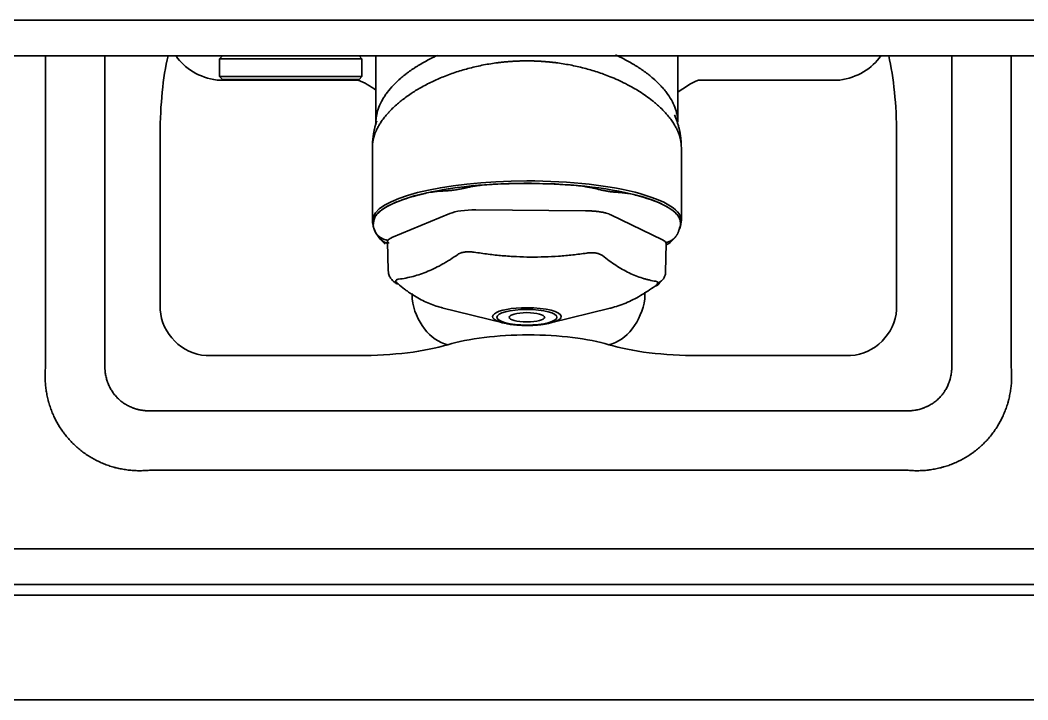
# Model space of a CAD drawing. Header units: inches. Extents: x 786 to 5593, y 691 to 5024.
# Drawn here: x 3467 to 3551.8, y 2755.5 to 2812.7 of the extents above; entities that cross this region are included whole.
import ezdxf

# ---------------------------------------------------------------- set-up
doc = ezdxf.new("R2010")
doc.units = ezdxf.units.IN
doc.layers.add('1', color=7, linetype='Continuous', true_color=0xffffff)
doc.layers.add('4', color=7, linetype='Continuous', true_color=0xffffff)

msp = doc.modelspace()

# ---------------------------------------------------------------- linework, layer by layer
at = {"layer": '1', "color": 7, "linetype": 'Continuous', "lineweight": 35}
for p, q in [((3398.74, 2812.656), (3577.911, 2812.656)), ((3577.911, 2812.656), (3398.74, 2812.656)), ((3398.74, 2809.656), (3577.911, 2809.656)), ((3469.122, 2783.555), (3469.122, 2809.657)), ((3474.106, 2809.657), (3474.106, 2783.636)), ((3483.99, 2809.656), (3483.74, 2809.406)), ((3483.74, 2809.406), (3495.74, 2809.406)), ((3483.74, 2809.406), (3483.74, 2807.906)), ((3495.74, 2809.406), (3495.49, 2809.656)), ((3495.74, 2807.906), (3495.74, 2809.406)), ((3496.913, 2809.657), (3496.913, 2804.102)), ((3522.313, 2804.102), (3522.313, 2809.657)), ((3545.374, 2783.636), (3545.374, 2809.657)), ((3550.358, 2809.657), (3550.358, 2783.629)), ((3483.541, 2807.616), (3495.431, 2807.616)), ((3495.74, 2807.906), (3483.74, 2807.906)), ((3483.74, 2807.906), (3483.99, 2807.656)), ((3495.49, 2807.656), (3483.99, 2807.656)), ((3495.49, 2807.656), (3495.74, 2807.906)), ((3524.049, 2807.616), (3535.939, 2807.616)), ((3478.76, 2788.29), (3478.76, 2803.097)), ((3540.719, 2803.097), (3540.719, 2788.29)), ((3496.613, 2801.949), (3496.613, 2795.766)), ((3522.613, 2795.766), (3522.613, 2801.949)), ((3514.552, 2796.616), (3505.328, 2796.69)), ((3503.126, 2796.384), (3498.265, 2794.354)), ((3521.04, 2794.17), (3516.677, 2796.275)), ((3496.677, 2795.381), (3496.697, 2795.291)), ((3522.516, 2795.227), (3522.55, 2795.381)), ((3497.89, 2794.011), (3497.941, 2791.585)), ((3521.286, 2791.44), (3521.336, 2793.859)), ((3497.946, 2791.547), (3497.941, 2791.585)), ((3519.53, 2789.207), (3519.53, 2789.776)), ((3499.949, 2789.647), (3499.949, 2789.207)), ((3502.473, 2788.449), (3507.619, 2787.173)), ((3511.607, 2787.173), (3516.615, 2788.414)), ((3495.431, 2784.427), (3482.624, 2784.427)), ((3536.856, 2784.427), (3524.049, 2784.427)), ((3477.969, 2779.772), (3541.51, 2779.772)), ((3541.591, 2774.788), (3477.962, 2774.788)), ((4195.24, 2765.156), (3456.24, 2765.156)), ((3464.54, 2764.256), (4189.24, 2764.256)), ((4189.24, 2755.456), (3462.54, 2755.456))]:
    msp.add_line(p, q, dxfattribs=at)
for centre, major_axis, ratio, start_param, end_param in [((3481.44, 2803.097), (0, 10), 0.267949, 0.855424, 1.570796), ((3483.541, 2810.628), (3.824, -1.173), 0.738229, 3.858973, 4.93507), ((3535.939, 2810.628), (3.824, 1.173), 0.738229, 4.489708, 5.565805), ((3538.04, 2803.097), (0, 10), 0.267949, 4.712389, 5.427762), ((3495.431, 2803.097), (-4.243, 4.243), 0.629161, 4.973719, 5.273975), ((3524.049, 2803.097), (-4.243, -4.243), 0.629161, 4.150803, 4.504392), ((3500.62, 2802.14), (-3.991, 0.261), 0.838709, 6.068401, 6.349495), ((3518.607, 2802.14), (-3.991, -0.261), 0.838709, 3.075282, 3.356375), ((3509.613, 2795.766), (-13, 0), 0.258819, 4.712389, 6.283185), ((3509.613, 2795.766), (-13, 0), 0.258819, 3.055886, 4.712389), ((3509.613, 2795.572), (-12.957, 0), 0.258819, 4.681205, 6.283185), ((3509.613, 2795.561), (-12.955, 0), 0.258819, 4.38616, 4.97625), ((3509.613, 2795.572), (-12.957, 0), 0.258819, 3.057296, 4.681205), ((3509.613, 2795.561), (-12.955, 0), 0.258819, 5.433358, 6.023448), ((3509.613, 2795.561), (-12.955, 0), 0.258819, 3.338963, 3.929053), ((3505.251, 2796.043), (-2.5, 0), 0.258848, 4.681537, 5.728264), ((3509.613, 2795.766), (-13, 0), 0.258819, 0, 0.085707), ((3509.613, 2795.572), (-12.957, 0), 0.258819, 0, 0.057075), ((3498.349, 2795.279), (1.187, 0.917), 0.947173, 3.144266, 3.7817), ((3518.837, 2793.911), (2.499, -0.052), 0.259373, 6.283172, 6.780916), ((3520.716, 2795.098), (1.047, -1.075), 0.933526, 5.917335, 6.282775), ((3499.12, 2791.363), (-0.63, -0.777), 0.797143, 0.0024, 0.389235), ((3502.962, 2789.207), (-1.173, 3.824), 0.738229, 1.348115, 2.747802), ((3516.518, 2789.207), (1.173, 3.824), 0.738229, 3.535383, 4.93507), ((3482.624, 2788.29), (-2.828, 2.828), 0.935113, 0.818917, 2.322676), ((3509.613, 2787.712), (2.883, 0), 0.258819, 1.570796, 4.067577), ((3509.613, 2787.712), (2.883, 0), 0.258819, 0, 1.570796), ((3536.856, 2788.29), (-2.828, -2.828), 0.935113, 0.818917, 2.322676), ((3509.613, 2787.712), (2.883, 0), 0.258819, 5.273654, 6.283185), ((3509.74, 2783.757), (9, 0), 0.267949, 0.71802, 2.423573), ((3495.431, 2787.106), (10, 0), 0.267949, 4.712389, 5.565165), ((3524.049, 2787.106), (10, 0), 0.267949, 3.859613, 4.712389), ((3479.847, 2785.514), (5.398, 3.233), 0.605525, 2.782325, 2.802782), ((3539.632, 2785.514), (-5.398, 3.233), 0.60552, 3.480396, 3.500853), ((3479.847, 2785.514), (3.233, 5.398), 0.605517, 3.480392, 3.500848), ((3539.632, 2785.514), (-3.233, 5.398), 0.605517, 2.782337, 2.802793)]:
    msp.add_ellipse(centre, major_axis=major_axis, ratio=ratio, start_param=start_param, end_param=end_param, dxfattribs=at)
for major_axis in [(2.535, 0), (-1.5, 0)]:
    msp.add_ellipse((3509.613, 2787.652), major_axis=major_axis, ratio=0.258819, dxfattribs=at)
for points, knots in [([(3509.613, 2809.228), (3509.595, 2809.228), (3509.56, 2809.228), (3509.506, 2809.228), (3509.452, 2809.228), (3509.399, 2809.227), (3509.345, 2809.226), (3509.292, 2809.226), (3509.238, 2809.225), (3509.184, 2809.224), (3509.131, 2809.222), (3509.077, 2809.221), (3509.024, 2809.219), (3508.97, 2809.218), (3508.917, 2809.216), (3508.863, 2809.214), (3508.81, 2809.212), (3508.756, 2809.209), (3508.703, 2809.207), (3508.649, 2809.204), (3508.596, 2809.202), (3508.542, 2809.199), (3508.489, 2809.196), (3508.435, 2809.192), (3508.382, 2809.189), (3508.328, 2809.186), (3508.275, 2809.182), (3508.222, 2809.178), (3508.168, 2809.174), (3508.115, 2809.17), (3508.062, 2809.166), (3508.009, 2809.162), (3507.955, 2809.157), (3507.902, 2809.153), (3507.849, 2809.148), (3507.796, 2809.143), (3507.743, 2809.138), (3507.69, 2809.133), (3507.636, 2809.128), (3507.583, 2809.122), (3507.53, 2809.116), (3507.477, 2809.111), (3507.425, 2809.105), (3507.372, 2809.099), (3507.319, 2809.092), (3507.266, 2809.086), (3507.213, 2809.08), (3506.98, 2809.05), (3506.566, 2808.991), (3505.974, 2808.887), (3505.381, 2808.763), (3504.805, 2808.624), (3504.242, 2808.469), (3503.693, 2808.299), (3503.143, 2808.109), (3502.444, 2807.841), (3501.595, 2807.467), (3500.682, 2806.989), (3499.809, 2806.45), (3499.182, 2805.992), (3498.695, 2805.587), (3498.383, 2805.303), (3498.116, 2805.035), (3497.928, 2804.831), (3497.726, 2804.599), (3497.51, 2804.326), (3497.286, 2804.002), (3497.107, 2803.701), (3496.999, 2803.489), (3496.937, 2803.355), (3496.91, 2803.292), (3496.883, 2803.229), (3496.858, 2803.167), (3496.834, 2803.105), (3496.812, 2803.044), (3496.791, 2802.983), (3496.771, 2802.923), (3496.753, 2802.863), (3496.735, 2802.803), (3496.719, 2802.744), (3496.704, 2802.685), (3496.691, 2802.627), (3496.678, 2802.57), (3496.667, 2802.512), (3496.657, 2802.455), (3496.648, 2802.399), (3496.64, 2802.343), (3496.633, 2802.288), (3496.627, 2802.233), (3496.624, 2802.197), (3496.622, 2802.178)], [0, 0, 0, 0, 0.002631, 0.005261, 0.007892, 0.010523, 0.013154, 0.015786, 0.018417, 0.021049, 0.02368, 0.026312, 0.028944, 0.031577, 0.034209, 0.036842, 0.039475, 0.042108, 0.044741, 0.047375, 0.050008, 0.052642, 0.055277, 0.057911, 0.060546, 0.063181, 0.065816, 0.068452, 0.071088, 0.073724, 0.076361, 0.078998, 0.081635, 0.084272, 0.08691, 0.089548, 0.092187, 0.094826, 0.097465, 0.100105, 0.102745, 0.105386, 0.108027, 0.110668, 0.11331, 0.115952, 0.118595, 0.121238, 0.150988, 0.181218, 0.211936, 0.243153, 0.272661, 0.303009, 0.334202, 0.366246, 0.425711, 0.490651, 0.548241, 0.616353, 0.643642, 0.679679, 0.706967, 0.728171, 0.743292, 0.779134, 0.812407, 0.843111, 0.871245, 0.877751, 0.88422, 0.89065, 0.897044, 0.9034, 0.909718, 0.915999, 0.922242, 0.928448, 0.934616, 0.940747, 0.946841, 0.952897, 0.958916, 0.964897, 0.970841, 0.976748, 0.982617, 0.988449, 0.994243, 1, 1, 1, 1]), ([(3496.913, 2804.11), (3496.913, 2804.16), (3496.915, 2804.21), (3496.92, 2804.311), (3496.924, 2804.362), (3496.94, 2804.514), (3496.955, 2804.616), (3497.017, 2804.921), (3497.138, 2805.331), (3497.337, 2805.745), (3497.485, 2806.005), (3497.532, 2806.083), (3497.581, 2806.161), (3497.615, 2806.213), (3497.632, 2806.239), (3497.718, 2806.369), (3497.792, 2806.472), (3498.026, 2806.78), (3498.2, 2806.983), (3498.581, 2807.384), (3498.789, 2807.582), (3499.127, 2807.874), (3499.303, 2808.019), (3499.488, 2808.162), (3499.614, 2808.257), (3499.678, 2808.304), (3499.874, 2808.445), (3500.075, 2808.583), (3500.285, 2808.719), (3500.427, 2808.808), (3500.499, 2808.853), (3500.863, 2809.073), (3501.168, 2809.242), (3501.684, 2809.502), (3501.886, 2809.599), (3502.094, 2809.693)], [0, 0, 0, 0, 0.025986, 0.025986, 0.051972, 0.051972, 0.103945, 0.103945, 0.207889, 0.311834, 0.311834, 0.33782, 0.350813, 0.350813, 0.363806, 0.363806, 0.415779, 0.415779, 0.519724, 0.519724, 0.623668, 0.623668, 0.675641, 0.701627, 0.701627, 0.727613, 0.727613, 0.779585, 0.805571, 0.805571, 0.831558, 0.831558, 0.935502, 0.935502, 1, 1, 1, 1]), ([(3522.604, 2802.178), (3522.604, 2802.187), (3522.602, 2802.203), (3522.6, 2802.228), (3522.597, 2802.253), (3522.595, 2802.278), (3522.592, 2802.303), (3522.589, 2802.329), (3522.585, 2802.354), (3522.582, 2802.38), (3522.578, 2802.405), (3522.574, 2802.431), (3522.569, 2802.457), (3522.565, 2802.483), (3522.56, 2802.508), (3522.555, 2802.535), (3522.55, 2802.561), (3522.544, 2802.587), (3522.539, 2802.613), (3522.533, 2802.64), (3522.527, 2802.666), (3522.52, 2802.693), (3522.513, 2802.72), (3522.507, 2802.747), (3522.499, 2802.774), (3522.492, 2802.801), (3522.484, 2802.828), (3522.476, 2802.855), (3522.468, 2802.882), (3522.459, 2802.91), (3522.451, 2802.937), (3522.442, 2802.965), (3522.432, 2802.992), (3522.423, 2803.02), (3522.413, 2803.048), (3522.403, 2803.076), (3522.393, 2803.104), (3522.382, 2803.132), (3522.371, 2803.16), (3522.36, 2803.189), (3522.348, 2803.217), (3522.337, 2803.246), (3522.325, 2803.274), (3522.312, 2803.303), (3522.3, 2803.332), (3522.287, 2803.36), (3522.273, 2803.389), (3522.222, 2803.5), (3522.119, 2803.701), (3521.941, 2804.001), (3521.717, 2804.326), (3521.476, 2804.63), (3521.194, 2804.95), (3520.918, 2805.232), (3520.63, 2805.498), (3520.403, 2805.695), (3520.084, 2805.956), (3519.66, 2806.274), (3519.113, 2806.639), (3518.541, 2806.983), (3517.934, 2807.31), (3517.284, 2807.622), (3516.666, 2807.886), (3516.084, 2808.109), (3515.534, 2808.298), (3514.985, 2808.468), (3514.422, 2808.623), (3513.845, 2808.763), (3513.253, 2808.886), (3512.661, 2808.99), (3512.229, 2809.052), (3511.961, 2809.086), (3511.855, 2809.098), (3511.749, 2809.111), (3511.643, 2809.122), (3511.537, 2809.133), (3511.431, 2809.143), (3511.324, 2809.153), (3511.218, 2809.162), (3511.111, 2809.17), (3511.005, 2809.178), (3510.898, 2809.186), (3510.791, 2809.192), (3510.684, 2809.199), (3510.578, 2809.204), (3510.471, 2809.209), (3510.363, 2809.214), (3510.256, 2809.218), (3510.149, 2809.221), (3510.042, 2809.224), (3509.935, 2809.226), (3509.828, 2809.227), (3509.72, 2809.228), (3509.649, 2809.228), (3509.613, 2809.228)], [0, 0, 0, 0, 0.002624, 0.005256, 0.007895, 0.010542, 0.013197, 0.01586, 0.018531, 0.021209, 0.023895, 0.026589, 0.029291, 0.032, 0.034717, 0.037442, 0.040174, 0.042915, 0.045663, 0.048419, 0.051183, 0.053954, 0.056733, 0.05952, 0.062315, 0.065118, 0.067928, 0.070746, 0.073572, 0.076406, 0.079247, 0.082096, 0.084953, 0.087818, 0.090691, 0.093571, 0.096459, 0.099355, 0.102259, 0.10517, 0.10809, 0.111017, 0.113952, 0.116894, 0.119845, 0.122803, 0.125769, 0.128743, 0.156845, 0.187532, 0.220805, 0.256663, 0.281464, 0.320266, 0.345206, 0.366317, 0.383597, 0.430182, 0.472094, 0.509335, 0.553249, 0.594719, 0.633752, 0.665784, 0.696973, 0.727324, 0.756843, 0.78806, 0.81878, 0.849013, 0.878769, 0.884054, 0.889337, 0.894619, 0.899899, 0.905178, 0.910455, 0.915731, 0.921005, 0.926278, 0.93155, 0.936821, 0.942091, 0.947359, 0.952627, 0.957893, 0.963159, 0.968424, 0.973688, 0.978952, 0.984215, 0.989477, 0.994739, 1, 1, 1, 1]), ([(3517.059, 2809.726), (3517.301, 2809.618), (3517.536, 2809.506), (3518.081, 2809.23), (3518.422, 2809.04), (3518.747, 2808.841), (3518.819, 2808.796), (3518.854, 2808.774), (3518.961, 2808.707), (3519.03, 2808.662), (3519.236, 2808.525), (3519.369, 2808.433), (3519.755, 2808.154), (3519.996, 2807.964), (3520.445, 2807.576), (3520.653, 2807.378), (3520.94, 2807.075), (3521.031, 2806.974), (3521.162, 2806.82), (3521.205, 2806.768), (3521.288, 2806.665), (3521.328, 2806.614), (3521.522, 2806.356), (3521.659, 2806.15), (3521.893, 2805.738), (3521.992, 2805.532), (3522.151, 2805.12), (3522.212, 2804.915), (3522.262, 2804.659), (3522.271, 2804.608), (3522.287, 2804.506), (3522.293, 2804.455), (3522.308, 2804.303), (3522.313, 2804.202), (3522.313, 2804.102)], [0, 0, 0, 0, 0.074407, 0.074407, 0.177251, 0.190106, 0.190106, 0.202962, 0.202962, 0.228673, 0.228673, 0.280095, 0.280095, 0.382938, 0.382938, 0.485782, 0.485782, 0.537204, 0.537204, 0.562915, 0.562915, 0.588625, 0.588625, 0.691469, 0.691469, 0.794313, 0.794313, 0.897156, 0.897156, 0.922867, 0.922867, 0.948578, 0.948578, 1, 1, 1, 1]), ([(3496.912, 2804.109), (3496.912, 2804.083), (3496.914, 2803.979), (3496.88, 2803.901), (3496.897, 2803.928), (3496.899, 2803.932)], [0, 0, 0, 0, 0.195656, 0.917571, 1, 1, 1, 1]), ([(3496.644, 2802.369), (3496.645, 2802.373), (3496.647, 2802.386), (3496.65, 2802.408), (3496.655, 2802.435), (3496.66, 2802.462), (3496.665, 2802.489), (3496.67, 2802.515), (3496.675, 2802.542), (3496.681, 2802.569), (3496.687, 2802.595), (3496.694, 2802.622), (3496.7, 2802.648), (3496.707, 2802.675), (3496.714, 2802.701), (3496.721, 2802.727), (3496.729, 2802.754), (3496.736, 2802.78), (3496.744, 2802.806), (3496.753, 2802.832), (3496.761, 2802.858), (3496.767, 2802.875), (3496.77, 2802.884)], [0, 0, 0, 0, 0.024294, 0.075731, 0.127161, 0.178584, 0.229999, 0.281406, 0.332804, 0.384193, 0.435572, 0.486942, 0.538301, 0.589649, 0.640986, 0.692312, 0.743626, 0.794927, 0.846216, 0.897491, 0.948752, 1, 1, 1, 1]), ([(3501.062, 2798.08), (3501.255, 2798.123), (3501.453, 2798.163), (3501.758, 2798.21), (3501.861, 2798.224), (3502.069, 2798.248), (3502.175, 2798.257), (3502.282, 2798.264)], [0, 0, 0, 0, 0.5, 0.5, 0.75, 0.75, 1, 1, 1, 1]), ([(3502.282, 2798.264), (3502.297, 2798.265), (3502.327, 2798.266), (3502.372, 2798.269), (3502.418, 2798.272), (3502.463, 2798.274), (3502.509, 2798.277), (3502.554, 2798.279), (3502.61, 2798.282), (3502.676, 2798.285), (3502.752, 2798.289), (3502.83, 2798.294), (3502.923, 2798.3), (3503.032, 2798.307), (3503.155, 2798.318), (3503.274, 2798.33), (3503.39, 2798.343), (3503.53, 2798.361), (3503.698, 2798.387), (3503.901, 2798.423), (3504.055, 2798.454), (3504.157, 2798.476), (3504.208, 2798.486), (3504.266, 2798.499), (3504.332, 2798.513), (3504.406, 2798.53), (3504.488, 2798.548), (3504.578, 2798.567), (3504.677, 2798.589), (3504.746, 2798.603), (3504.781, 2798.611)], [0, 0, 0, 0, 0.019022, 0.038049, 0.057079, 0.076113, 0.095151, 0.114193, 0.13324, 0.164487, 0.195968, 0.227684, 0.259635, 0.310894, 0.360548, 0.408609, 0.455092, 0.500012, 0.575728, 0.655828, 0.740375, 0.756992, 0.776664, 0.799392, 0.825177, 0.85402, 0.885922, 0.920885, 0.958911, 1, 1, 1, 1]), ([(3504.781, 2798.611), (3504.899, 2798.635), (3505.018, 2798.657), (3505.257, 2798.696), (3505.377, 2798.713), (3505.741, 2798.758), (3505.986, 2798.78), (3506.234, 2798.798)], [0, 0, 0, 0, 0.25, 0.25, 0.5, 0.5, 1, 1, 1, 1]), ([(3513.765, 2798.737), (3514.009, 2798.716), (3514.249, 2798.689), (3514.604, 2798.638), (3514.721, 2798.619), (3514.954, 2798.577), (3515.07, 2798.553), (3515.184, 2798.527)], [0, 0, 0, 0, 0.5, 0.5, 0.75, 0.75, 1, 1, 1, 1]), ([(3515.184, 2798.527), (3515.395, 2798.478), (3515.603, 2798.425), (3515.912, 2798.353), (3516.014, 2798.33), (3516.217, 2798.289), (3516.319, 2798.27), (3516.521, 2798.237), (3516.621, 2798.224), (3516.82, 2798.201), (3516.919, 2798.191), (3517.213, 2798.167), (3517.406, 2798.155), (3517.595, 2798.14)], [0, 0, 0, 0, 0.25, 0.25, 0.375, 0.375, 0.5, 0.5, 0.625, 0.625, 0.75, 0.75, 1, 1, 1, 1]), ([(3518.755, 2797.937), (3518.574, 2797.983), (3518.387, 2798.025), (3518.097, 2798.078), (3517.999, 2798.094), (3517.8, 2798.12), (3517.698, 2798.132), (3517.595, 2798.14)], [0, 0, 0, 0, 0.5, 0.5, 0.75, 0.75, 1, 1, 1, 1]), ([(3514.552, 2796.616), (3514.607, 2796.615), (3514.662, 2796.614), (3514.744, 2796.612), (3514.771, 2796.612), (3514.825, 2796.61), (3514.853, 2796.609), (3514.988, 2796.603), (3515.094, 2796.597), (3515.251, 2796.585), (3515.303, 2796.581), (3515.38, 2796.573), (3515.405, 2796.571), (3515.456, 2796.565), (3515.481, 2796.562), (3515.605, 2796.548), (3515.701, 2796.535), (3515.885, 2796.505), (3515.973, 2796.489), (3516.08, 2796.466), (3516.101, 2796.461), (3516.142, 2796.452), (3516.202, 2796.438), (3516.26, 2796.423), (3516.371, 2796.392), (3516.44, 2796.37), (3516.535, 2796.336), (3516.566, 2796.324), (3516.609, 2796.306), (3516.623, 2796.3), (3516.651, 2796.287), (3516.664, 2796.281), (3516.677, 2796.275)], [0, 0, 0, 0, 0.0625, 0.0625, 0.09375, 0.09375, 0.125, 0.125, 0.25, 0.25, 0.3125, 0.3125, 0.34375, 0.34375, 0.375, 0.375, 0.5, 0.5, 0.625, 0.625, 0.65625, 0.65625, 0.6875, 0.75, 0.75, 0.875, 0.875, 0.9375, 0.9375, 0.96875, 0.96875, 1, 1, 1, 1]), ([(3496.698, 2795.515), (3496.698, 2795.519), (3496.699, 2795.526), (3496.7, 2795.537), (3496.702, 2795.549), (3496.704, 2795.561), (3496.705, 2795.574), (3496.707, 2795.587), (3496.709, 2795.6), (3496.712, 2795.613), (3496.714, 2795.627), (3496.716, 2795.642), (3496.719, 2795.656), (3496.722, 2795.672), (3496.725, 2795.687), (3496.728, 2795.703), (3496.731, 2795.719), (3496.734, 2795.736), (3496.738, 2795.755), (3496.743, 2795.777), (3496.749, 2795.802), (3496.756, 2795.831), (3496.765, 2795.862), (3496.775, 2795.897), (3496.786, 2795.934), (3496.795, 2795.96), (3496.799, 2795.974)], [0, 0, 0, 0, 0.029536, 0.059426, 0.089671, 0.120273, 0.151234, 0.182553, 0.214232, 0.246272, 0.278674, 0.31144, 0.344569, 0.378063, 0.411923, 0.44615, 0.480744, 0.514101, 0.553537, 0.599054, 0.650655, 0.708342, 0.772116, 0.841982, 0.917942, 1, 1, 1, 1]), ([(3496.799, 2795.974), (3496.815, 2796.018), (3496.833, 2796.061), (3496.873, 2796.141), (3496.895, 2796.179), (3496.969, 2796.29), (3497.027, 2796.358), (3497.093, 2796.422)], [0, 0, 0, 0, 0.25, 0.25, 0.5, 0.5, 1, 1, 1, 1]), ([(3522.317, 2796.218), (3522.367, 2796.153), (3522.409, 2796.084), (3522.459, 2795.973), (3522.474, 2795.934), (3522.498, 2795.853), (3522.508, 2795.811), (3522.516, 2795.766)], [0, 0, 0, 0, 0.5, 0.5, 0.75, 0.75, 1, 1, 1, 1]), ([(3522.516, 2795.766), (3522.517, 2795.76), (3522.519, 2795.747), (3522.521, 2795.729), (3522.524, 2795.71), (3522.526, 2795.691), (3522.529, 2795.672), (3522.53, 2795.653), (3522.532, 2795.63), (3522.534, 2795.602), (3522.536, 2795.572), (3522.537, 2795.541), (3522.538, 2795.511), (3522.539, 2795.481), (3522.538, 2795.452), (3522.538, 2795.424), (3522.537, 2795.398), (3522.535, 2795.373), (3522.533, 2795.35), (3522.531, 2795.328), (3522.53, 2795.314), (3522.529, 2795.307)], [0, 0, 0, 0, 0.038067, 0.076141, 0.114224, 0.152314, 0.190413, 0.22852, 0.266635, 0.3292, 0.392215, 0.455683, 0.519606, 0.584109, 0.647327, 0.709266, 0.769932, 0.829331, 0.887471, 0.944358, 1, 1, 1, 1]), ([(3496.708, 2795.248), (3496.696, 2795.286), (3496.69, 2795.323), (3496.688, 2795.386), (3496.688, 2795.408), (3496.691, 2795.458), (3496.694, 2795.485), (3496.698, 2795.515)], [0, 0, 0, 0, 0.5, 0.5, 0.75, 0.75, 1, 1, 1, 1]), ([(3496.708, 2795.248), (3496.716, 2795.214), (3496.725, 2795.181), (3496.737, 2795.139), (3496.74, 2795.131), (3496.743, 2795.118), (3496.745, 2795.114), (3496.748, 2795.106), (3496.755, 2795.085), (3496.762, 2795.064), (3496.793, 2794.983), (3496.822, 2794.919), (3496.889, 2794.798), (3496.927, 2794.739), (3497.012, 2794.627), (3497.058, 2794.574), (3497.157, 2794.476), (3497.21, 2794.431), (3497.281, 2794.379), (3497.295, 2794.368), (3497.324, 2794.348), (3497.339, 2794.339), (3497.384, 2794.31), (3497.414, 2794.292), (3497.506, 2794.242), (3497.57, 2794.214), (3497.701, 2794.165), (3497.768, 2794.145), (3497.838, 2794.13)], [0, 0, 0, 0, 0.0625, 0.0625, 0.078125, 0.078125, 0.085937, 0.085937, 0.09375, 0.125, 0.125, 0.25, 0.25, 0.375, 0.375, 0.5, 0.5, 0.625, 0.625, 0.65625, 0.65625, 0.6875, 0.6875, 0.75, 0.75, 0.875, 0.875, 1, 1, 1, 1]), ([(3496.753, 2795.1), (3496.77, 2795.048), (3496.838, 2794.86), (3496.96, 2794.644), (3497.098, 2794.448), (3497.168, 2794.363)], [0, 0, 0, 0, 0.161323, 0.609221, 1, 1, 1, 1]), ([(3521.284, 2793.932), (3521.29, 2793.933), (3521.302, 2793.936), (3521.321, 2793.94), (3521.34, 2793.944), (3521.359, 2793.948), (3521.377, 2793.953), (3521.396, 2793.958), (3521.414, 2793.963), (3521.432, 2793.968), (3521.45, 2793.974), (3521.468, 2793.98), (3521.486, 2793.986), (3521.504, 2793.992), (3521.521, 2793.998), (3521.539, 2794.005), (3521.556, 2794.012), (3521.573, 2794.019), (3521.59, 2794.026), (3521.607, 2794.034), (3521.624, 2794.041), (3521.641, 2794.049), (3521.657, 2794.057), (3521.674, 2794.065), (3521.69, 2794.074), (3521.706, 2794.082), (3521.722, 2794.091), (3521.738, 2794.1), (3521.754, 2794.109), (3521.769, 2794.119), (3521.784, 2794.128), (3521.8, 2794.138), (3521.815, 2794.147), (3521.83, 2794.157), (3521.844, 2794.168), (3521.859, 2794.178), (3521.873, 2794.188), (3521.887, 2794.199), (3521.901, 2794.21), (3521.915, 2794.221), (3521.929, 2794.232), (3521.943, 2794.243), (3521.956, 2794.254), (3521.969, 2794.266), (3521.982, 2794.277), (3521.995, 2794.289), (3522.008, 2794.301), (3522.028, 2794.32), (3522.054, 2794.346), (3522.084, 2794.378), (3522.111, 2794.409), (3522.135, 2794.437), (3522.158, 2794.466), (3522.18, 2794.495), (3522.201, 2794.525), (3522.222, 2794.556), (3522.242, 2794.587), (3522.261, 2794.619), (3522.279, 2794.651), (3522.297, 2794.683), (3522.314, 2794.717), (3522.329, 2794.75), (3522.344, 2794.784), (3522.358, 2794.819), (3522.372, 2794.854), (3522.384, 2794.889), (3522.395, 2794.925), (3522.406, 2794.961), (3522.415, 2794.997), (3522.421, 2795.021), (3522.424, 2795.033)], [0, 0, 0, 0, 0.011416, 0.022809, 0.034177, 0.045521, 0.056841, 0.068136, 0.079408, 0.090655, 0.101879, 0.113078, 0.124253, 0.135404, 0.146531, 0.157634, 0.168713, 0.179768, 0.190799, 0.201806, 0.212789, 0.223748, 0.234683, 0.245594, 0.25648, 0.267343, 0.278183, 0.288998, 0.299789, 0.310556, 0.321299, 0.332019, 0.342715, 0.353386, 0.364034, 0.374658, 0.385258, 0.395834, 0.406387, 0.416915, 0.42742, 0.437901, 0.448358, 0.458792, 0.469201, 0.479587, 0.489949, 0.500288, 0.528795, 0.557158, 0.579104, 0.601071, 0.623057, 0.645064, 0.667091, 0.689138, 0.711206, 0.733295, 0.755404, 0.777535, 0.799686, 0.821858, 0.844051, 0.866265, 0.888501, 0.910758, 0.933036, 0.955336, 0.977657, 1, 1, 1, 1]), ([(3522.529, 2795.306), (3522.528, 2795.303), (3522.528, 2795.296), (3522.526, 2795.285), (3522.525, 2795.274), (3522.523, 2795.264), (3522.521, 2795.254), (3522.519, 2795.244), (3522.517, 2795.233), (3522.515, 2795.224), (3522.513, 2795.214), (3522.51, 2795.204), (3522.508, 2795.194), (3522.505, 2795.185), (3522.502, 2795.175), (3522.499, 2795.166), (3522.496, 2795.157), (3522.492, 2795.148), (3522.488, 2795.138), (3522.483, 2795.127), (3522.477, 2795.114), (3522.47, 2795.1), (3522.462, 2795.085), (3522.452, 2795.069), (3522.44, 2795.051), (3522.432, 2795.039), (3522.427, 2795.033)], [0, 0, 0, 0, 0.029535, 0.059424, 0.08967, 0.120271, 0.151231, 0.18255, 0.214229, 0.24627, 0.278672, 0.311437, 0.344567, 0.378061, 0.411922, 0.446149, 0.480744, 0.514099, 0.553533, 0.599049, 0.650649, 0.708336, 0.772111, 0.841978, 0.91794, 1, 1, 1, 1]), ([(3497.858, 2794.152), (3497.851, 2794.157), (3497.801, 2794.186), (3497.9, 2794.108), (3497.881, 2794.032), (3497.877, 2794.013)], [0, 0, 0, 0, 0.112926, 0.809839, 1, 1, 1, 1]), ([(3497.877, 2794.013), (3497.866, 2793.944), (3497.857, 2793.832), (3497.825, 2793.854), (3497.951, 2793.908), (3498.04, 2793.955)], [0, 0, 0, 0, 0.285663, 0.635692, 1, 1, 1, 1]), ([(3497.838, 2794.13), (3497.838, 2794.13), (3497.84, 2794.128), (3497.844, 2794.126), (3497.848, 2794.124), (3497.852, 2794.122), (3497.853, 2794.121)], [0, 0, 0, 0, 0.099999, 0.399872, 0.699872, 1, 1, 1, 1]), ([(3498.265, 2794.354), (3498.261, 2794.352), (3498.252, 2794.349), (3498.24, 2794.343), (3498.227, 2794.338), (3498.215, 2794.332), (3498.203, 2794.327), (3498.191, 2794.321), (3498.18, 2794.316), (3498.169, 2794.31), (3498.158, 2794.305), (3498.147, 2794.299), (3498.136, 2794.294), (3498.126, 2794.288), (3498.115, 2794.282), (3498.105, 2794.276), (3498.096, 2794.271), (3498.086, 2794.265), (3498.077, 2794.259), (3498.068, 2794.253), (3498.059, 2794.247), (3498.05, 2794.242), (3498.041, 2794.236), (3498.033, 2794.23), (3498.025, 2794.224), (3498.017, 2794.218), (3498.01, 2794.212), (3498.002, 2794.206), (3497.995, 2794.2), (3497.988, 2794.194), (3497.982, 2794.188), (3497.975, 2794.182), (3497.969, 2794.176), (3497.963, 2794.17), (3497.957, 2794.163), (3497.952, 2794.157), (3497.947, 2794.151), (3497.942, 2794.145), (3497.937, 2794.139), (3497.932, 2794.133), (3497.928, 2794.126), (3497.924, 2794.12), (3497.92, 2794.114), (3497.916, 2794.108), (3497.913, 2794.102), (3497.91, 2794.095), (3497.907, 2794.089), (3497.904, 2794.083), (3497.902, 2794.076), (3497.899, 2794.07), (3497.897, 2794.064), (3497.896, 2794.058), (3497.894, 2794.051), (3497.893, 2794.045), (3497.892, 2794.039), (3497.891, 2794.032), (3497.89, 2794.026), (3497.89, 2794.02), (3497.89, 2794.015), (3497.89, 2794.012), (3497.89, 2794.011)], [0, 0, 0, 0, 0.017428, 0.034857, 0.052285, 0.069713, 0.087141, 0.104569, 0.121996, 0.139424, 0.156851, 0.174278, 0.191706, 0.209133, 0.226559, 0.243986, 0.261413, 0.278839, 0.296266, 0.313692, 0.331118, 0.348544, 0.36597, 0.383396, 0.400822, 0.418247, 0.435673, 0.453098, 0.470523, 0.487948, 0.505373, 0.522798, 0.540223, 0.557648, 0.575072, 0.592497, 0.609921, 0.627346, 0.64477, 0.662194, 0.679618, 0.697042, 0.714465, 0.731889, 0.749313, 0.766736, 0.784159, 0.801583, 0.819006, 0.836429, 0.853852, 0.871275, 0.888698, 0.90612, 0.923543, 0.940966, 0.958388, 0.975811, 0.993233, 1, 1, 1, 1]), ([(3503.814, 2792.941), (3503.85, 2792.966), (3503.89, 2792.989), (3503.955, 2793.021), (3503.977, 2793.031), (3504.012, 2793.045), (3504.024, 2793.05), (3504.048, 2793.059), (3504.109, 2793.081), (3504.226, 2793.115), (3504.341, 2793.136), (3504.431, 2793.149), (3504.461, 2793.152), (3504.523, 2793.158), (3504.586, 2793.163), (3504.65, 2793.165), (3504.715, 2793.167), (3504.748, 2793.166), (3504.846, 2793.165), (3504.978, 2793.157), (3505.112, 2793.141), (3505.18, 2793.13)], [0, 0, 0, 0, 0.125, 0.125, 0.1875, 0.1875, 0.21875, 0.21875, 0.25, 0.375, 0.5, 0.5, 0.5625, 0.5625, 0.625, 0.6875, 0.6875, 0.75, 0.75, 0.875, 1, 1, 1, 1]), ([(3514.655, 2793.054), (3514.261, 2792.997), (3513.866, 2792.947), (3513.077, 2792.861), (3512.682, 2792.824), (3511.892, 2792.767), (3511.498, 2792.746), (3510.708, 2792.72), (3509.918, 2792.71), (3509.129, 2792.733), (3508.339, 2792.772), (3507.944, 2792.799), (3507.154, 2792.869), (3506.759, 2792.912), (3505.97, 2793.011), (3505.575, 2793.067), (3505.18, 2793.13)], [0, 0, 0, 0, 0.125, 0.125, 0.25, 0.25, 0.375, 0.375, 0.5, 0.625, 0.625, 0.75, 0.75, 0.875, 0.875, 1, 1, 1, 1]), ([(3503.814, 2792.941), (3503.604, 2792.794), (3503.393, 2792.653), (3503.076, 2792.453), (3502.97, 2792.387), (3502.759, 2792.26), (3502.653, 2792.199), (3502.336, 2792.02), (3502.126, 2791.908), (3501.706, 2791.701), (3501.288, 2791.511), (3500.873, 2791.354), (3500.46, 2791.213), (3500.254, 2791.151), (3499.843, 2791.041), (3499.638, 2790.994), (3499.229, 2790.915), (3499.024, 2790.882), (3498.821, 2790.855)], [0, 0, 0, 0, 0.125, 0.125, 0.1875, 0.1875, 0.25, 0.25, 0.375, 0.375, 0.5, 0.625, 0.625, 0.75, 0.75, 0.875, 0.875, 1, 1, 1, 1]), ([(3514.655, 2793.054), (3514.723, 2793.063), (3514.79, 2793.07), (3514.889, 2793.078), (3514.922, 2793.08), (3514.989, 2793.082), (3515.021, 2793.083), (3515.118, 2793.083), (3515.182, 2793.081), (3515.275, 2793.074), (3515.305, 2793.071), (3515.365, 2793.064), (3515.394, 2793.06), (3515.48, 2793.046), (3515.535, 2793.035), (3515.613, 2793.014), (3515.639, 2793.007), (3515.689, 2792.991), (3515.713, 2792.982), (3515.782, 2792.955), (3515.868, 2792.915), (3515.94, 2792.868), (3515.972, 2792.842)], [0, 0, 0, 0, 0.125, 0.125, 0.1875, 0.1875, 0.25, 0.25, 0.375, 0.375, 0.4375, 0.4375, 0.5, 0.5, 0.625, 0.625, 0.6875, 0.6875, 0.75, 0.75, 0.875, 1, 1, 1, 1]), ([(3520.454, 2790.68), (3520.272, 2790.71), (3520.088, 2790.746), (3519.812, 2790.811), (3519.72, 2790.835), (3519.536, 2790.885), (3519.443, 2790.912), (3519.165, 2791), (3518.98, 2791.066), (3518.607, 2791.214), (3518.235, 2791.378), (3517.86, 2791.575), (3517.484, 2791.788), (3517.296, 2791.902), (3516.918, 2792.147), (3516.729, 2792.276), (3516.351, 2792.549), (3516.162, 2792.693), (3515.972, 2792.842)], [0, 0, 0, 0, 0.125, 0.125, 0.1875, 0.1875, 0.25, 0.25, 0.375, 0.375, 0.5, 0.625, 0.625, 0.75, 0.75, 0.875, 0.875, 1, 1, 1, 1]), ([(3497.954, 2791.585), (3497.951, 2791.494), (3497.967, 2791.295), (3498.099, 2791.005), (3498.283, 2790.764), (3498.428, 2790.641), (3498.497, 2790.593)], [0, 0, 0, 0, 0.205859, 0.473832, 0.766854, 1, 1, 1, 1]), ([(3520.633, 2790.541), (3520.727, 2790.574), (3520.815, 2790.62), (3520.973, 2790.736), (3521.043, 2790.805), (3521.158, 2790.961), (3521.203, 2791.048), (3521.266, 2791.23), (3521.283, 2791.326), (3521.285, 2791.422)], [0, 0, 0, 0, 0.25, 0.25, 0.5, 0.5, 0.75, 0.75, 1, 1, 1, 1]), ([(3498.821, 2790.855), (3498.786, 2790.85), (3498.724, 2790.838), (3498.677, 2790.818), (3498.649, 2790.801), (3498.64, 2790.795), (3498.625, 2790.782), (3498.612, 2790.768), (3498.603, 2790.752), (3498.597, 2790.736), (3498.594, 2790.728), (3498.591, 2790.701), (3498.594, 2790.682), (3498.603, 2790.652), (3498.608, 2790.642), (3498.619, 2790.62), (3498.625, 2790.609), (3498.648, 2790.576), (3498.687, 2790.53), (3498.741, 2790.48), (3498.772, 2790.454)], [0, 0, 0, 0, 0.125, 0.25, 0.25, 0.3125, 0.3125, 0.375, 0.4375, 0.4375, 0.5, 0.5, 0.625, 0.625, 0.6875, 0.6875, 0.75, 0.75, 0.875, 1, 1, 1, 1]), ([(3520.832, 2790.634), (3520.83, 2790.631), (3520.827, 2790.624), (3520.823, 2790.614), (3520.818, 2790.603), (3520.812, 2790.592), (3520.807, 2790.582), (3520.802, 2790.572), (3520.796, 2790.562), (3520.79, 2790.552), (3520.784, 2790.542), (3520.778, 2790.532), (3520.772, 2790.523), (3520.766, 2790.513), (3520.759, 2790.504), (3520.753, 2790.495), (3520.746, 2790.486), (3520.739, 2790.477), (3520.732, 2790.468), (3520.725, 2790.46), (3520.718, 2790.451), (3520.71, 2790.443), (3520.702, 2790.435), (3520.695, 2790.427), (3520.687, 2790.42), (3520.679, 2790.412), (3520.671, 2790.405), (3520.662, 2790.398), (3520.654, 2790.391), (3520.645, 2790.384), (3520.637, 2790.377), (3520.628, 2790.371), (3520.619, 2790.365), (3520.61, 2790.359), (3520.601, 2790.353), (3520.592, 2790.347), (3520.582, 2790.342), (3520.573, 2790.336), (3520.563, 2790.331), (3520.553, 2790.326), (3520.543, 2790.322), (3520.533, 2790.317), (3520.523, 2790.313), (3520.513, 2790.309), (3520.503, 2790.305), (3520.492, 2790.301), (3520.482, 2790.298), (3520.471, 2790.295), (3520.461, 2790.292), (3520.45, 2790.289), (3520.439, 2790.286), (3520.428, 2790.284), (3520.417, 2790.281), (3520.41, 2790.28), (3520.406, 2790.279)], [0, 0, 0, 0, 0.016487, 0.035227, 0.053997, 0.072796, 0.091624, 0.110481, 0.129367, 0.14828, 0.16722, 0.186188, 0.205182, 0.224203, 0.243249, 0.26232, 0.281416, 0.300536, 0.31968, 0.338846, 0.358036, 0.377247, 0.39648, 0.415734, 0.435008, 0.454302, 0.473615, 0.492947, 0.512296, 0.531663, 0.551047, 0.570447, 0.589863, 0.609293, 0.628738, 0.648196, 0.667667, 0.68715, 0.706645, 0.726151, 0.745667, 0.765193, 0.784728, 0.804271, 0.823821, 0.843379, 0.862942, 0.882511, 0.902085, 0.921663, 0.941244, 0.960827, 0.980413, 1, 1, 1, 1]), ([(3520.633, 2790.541), (3520.635, 2790.559), (3520.633, 2790.575), (3520.623, 2790.597), (3520.619, 2790.604), (3520.608, 2790.618), (3520.601, 2790.624), (3520.578, 2790.641), (3520.54, 2790.661), (3520.486, 2790.675), (3520.454, 2790.68)], [0, 0, 0, 0, 0.25, 0.25, 0.375, 0.375, 0.5, 0.5, 0.75, 1, 1, 1, 1]), ([(3498.772, 2790.454), (3498.955, 2790.303), (3499.138, 2790.159), (3499.414, 2789.952), (3499.506, 2789.884), (3499.691, 2789.754), (3499.784, 2789.69), (3500.061, 2789.505), (3500.247, 2789.39), (3500.619, 2789.176), (3500.992, 2788.978), (3501.367, 2788.815), (3501.743, 2788.669), (3501.931, 2788.604), (3502.252, 2788.507), (3502.384, 2788.471), (3502.517, 2788.438)], [0, 0, 0, 0, 0.149218, 0.149218, 0.223826, 0.223826, 0.298435, 0.298435, 0.447653, 0.447653, 0.59687, 0.746088, 0.746088, 0.895305, 0.895305, 1, 1, 1, 1]), ([(3516.594, 2788.409), (3516.622, 2788.416), (3516.65, 2788.423), (3516.888, 2788.484), (3517.098, 2788.546), (3517.516, 2788.687), (3517.934, 2788.844), (3518.348, 2789.034), (3518.762, 2789.242), (3518.969, 2789.353), (3519.38, 2789.593), (3519.586, 2789.72), (3519.996, 2789.99), (3520.201, 2790.131), (3520.406, 2790.279)], [0, 0, 0, 0, 0.021646, 0.021646, 0.184705, 0.184705, 0.347764, 0.510823, 0.510823, 0.673882, 0.673882, 0.836941, 0.836941, 1, 1, 1, 1]), ([(3507.904, 2787.118), (3507.927, 2787.111), (3508.245, 2787.018), (3508.866, 2786.981), (3509.426, 2786.962), (3509.613, 2786.962)], [0, 0, 0, 0, 0.051723, 0.694559, 1, 1, 1, 1]), ([(3477.962, 2774.792), (3477.813, 2774.775), (3477.663, 2774.763), (3477.475, 2774.752), (3477.4, 2774.748), (3477.325, 2774.745), (3477.213, 2774.741), (3477.138, 2774.74), (3476.988, 2774.74), (3476.914, 2774.741), (3476.765, 2774.744), (3476.691, 2774.747), (3476.468, 2774.758), (3476.32, 2774.77), (3476.099, 2774.794), (3476.025, 2774.803), (3475.878, 2774.823), (3475.804, 2774.834), (3475.584, 2774.87), (3475.438, 2774.898), (3475.219, 2774.946), (3475.146, 2774.963), (3475.037, 2774.99), (3475.001, 2774.999), (3474.928, 2775.019), (3474.892, 2775.028), (3474.711, 2775.079), (3474.568, 2775.123), (3474.285, 2775.22), (3474.146, 2775.272), (3473.939, 2775.356), (3473.871, 2775.385), (3473.735, 2775.444), (3473.667, 2775.475), (3473.332, 2775.634), (3473.07, 2775.775), (3472.753, 2775.972), (3472.658, 2776.032), (3472.565, 2776.095), (3472.502, 2776.137), (3472.471, 2776.159), (3472.317, 2776.267), (3472.197, 2776.356), (3471.846, 2776.633), (3471.624, 2776.83), (3471.203, 2777.248), (3471.004, 2777.47), (3470.771, 2777.761), (3470.702, 2777.85), (3470.634, 2777.94), (3470.59, 2778.001), (3470.568, 2778.031), (3470.459, 2778.185), (3470.376, 2778.309), (3470.137, 2778.687), (3469.994, 2778.947), (3469.801, 2779.348), (3469.74, 2779.483), (3469.627, 2779.758), (3469.574, 2779.897), (3469.475, 2780.178), (3469.43, 2780.321), (3469.378, 2780.502), (3469.367, 2780.538), (3469.348, 2780.61), (3469.338, 2780.647), (3469.311, 2780.755), (3469.293, 2780.828), (3469.261, 2780.974), (3469.23, 2781.119), (3469.202, 2781.265), (3469.177, 2781.411), (3469.165, 2781.484), (3469.144, 2781.631), (3469.135, 2781.704), (3469.109, 2781.924), (3469.097, 2782.071), (3469.083, 2782.293), (3469.08, 2782.366), (3469.075, 2782.514), (3469.074, 2782.588), (3469.073, 2782.736), (3469.074, 2782.811), (3469.077, 2782.959), (3469.08, 2783.034), (3469.091, 2783.257), (3469.102, 2783.406), (3469.118, 2783.556)], [0, 0, 0, 0, 0.03125, 0.03125, 0.039063, 0.046875, 0.046875, 0.0625, 0.0625, 0.078125, 0.078125, 0.09375, 0.09375, 0.125, 0.125, 0.140625, 0.140625, 0.15625, 0.15625, 0.1875, 0.1875, 0.203125, 0.203125, 0.210938, 0.210938, 0.21875, 0.21875, 0.25, 0.25, 0.28125, 0.28125, 0.296875, 0.296875, 0.3125, 0.3125, 0.375, 0.375, 0.390625, 0.398438, 0.398438, 0.40625, 0.40625, 0.4375, 0.4375, 0.5, 0.5, 0.5625, 0.5625, 0.578125, 0.585938, 0.585938, 0.59375, 0.59375, 0.625, 0.625, 0.6875, 0.6875, 0.71875, 0.71875, 0.75, 0.75, 0.78125, 0.78125, 0.789063, 0.789063, 0.796875, 0.796875, 0.8125, 0.8125, 0.828125, 0.84375, 0.84375, 0.859375, 0.859375, 0.875, 0.875, 0.90625, 0.90625, 0.921875, 0.921875, 0.9375, 0.9375, 0.953125, 0.953125, 0.96875, 0.96875, 1, 1, 1, 1]), ([(3474.105, 2783.55), (3474.105, 2783.488), (3474.107, 2783.425), (3474.111, 2783.332), (3474.112, 2783.301), (3474.116, 2783.238), (3474.119, 2783.207), (3474.124, 2783.145), (3474.127, 2783.114), (3474.134, 2783.052), (3474.138, 2783.021), (3474.15, 2782.928), (3474.16, 2782.867), (3474.182, 2782.745), (3474.195, 2782.684), (3474.222, 2782.564), (3474.238, 2782.504), (3474.271, 2782.385), (3474.289, 2782.326), (3474.319, 2782.238), (3474.329, 2782.208), (3474.35, 2782.15), (3474.361, 2782.121), (3474.395, 2782.034), (3474.419, 2781.976), (3474.457, 2781.891), (3474.47, 2781.862), (3474.497, 2781.806), (3474.511, 2781.778), (3474.582, 2781.639), (3474.644, 2781.531), (3474.778, 2781.324), (3474.851, 2781.224), (3475.006, 2781.031), (3475.089, 2780.938), (3475.267, 2780.76), (3475.36, 2780.676), (3475.506, 2780.558), (3475.58, 2780.501), (3475.657, 2780.447), (3475.709, 2780.412), (3475.735, 2780.394), (3475.867, 2780.309), (3475.975, 2780.247), (3476.14, 2780.163), (3476.196, 2780.136), (3476.309, 2780.086), (3476.366, 2780.062), (3476.452, 2780.028), (3476.481, 2780.017), (3476.539, 2779.996), (3476.568, 2779.986), (3476.657, 2779.957), (3476.716, 2779.938), (3476.806, 2779.913), (3476.836, 2779.905), (3476.897, 2779.889), (3476.927, 2779.882), (3477.019, 2779.861), (3477.08, 2779.848), (3477.202, 2779.826), (3477.264, 2779.817), (3477.356, 2779.804), (3477.387, 2779.801), (3477.449, 2779.794), (3477.48, 2779.791), (3477.541, 2779.785), (3477.572, 2779.783), (3477.635, 2779.779), (3477.666, 2779.777), (3477.759, 2779.773), (3477.821, 2779.772), (3477.884, 2779.772)], [0, 0, 0, 0, 0.03125, 0.03125, 0.046875, 0.046875, 0.0625, 0.0625, 0.078125, 0.078125, 0.09375, 0.09375, 0.125, 0.125, 0.15625, 0.15625, 0.1875, 0.1875, 0.21875, 0.21875, 0.234375, 0.234375, 0.25, 0.25, 0.28125, 0.28125, 0.296875, 0.296875, 0.3125, 0.3125, 0.375, 0.375, 0.4375, 0.4375, 0.5, 0.5, 0.5625, 0.5625, 0.59375, 0.609375, 0.609375, 0.625, 0.625, 0.6875, 0.6875, 0.71875, 0.71875, 0.75, 0.75, 0.765625, 0.765625, 0.78125, 0.78125, 0.8125, 0.8125, 0.828125, 0.828125, 0.84375, 0.84375, 0.875, 0.875, 0.90625, 0.90625, 0.921875, 0.921875, 0.9375, 0.9375, 0.953125, 0.953125, 0.96875, 0.96875, 1, 1, 1, 1]), ([(3550.354, 2783.629), (3550.371, 2783.479), (3550.384, 2783.329), (3550.395, 2783.141), (3550.398, 2783.066), (3550.401, 2782.991), (3550.405, 2782.879), (3550.406, 2782.804), (3550.407, 2782.655), (3550.406, 2782.581), (3550.402, 2782.432), (3550.399, 2782.357), (3550.388, 2782.135), (3550.376, 2781.987), (3550.352, 2781.765), (3550.343, 2781.691), (3550.324, 2781.544), (3550.312, 2781.471), (3550.276, 2781.251), (3550.248, 2781.104), (3550.2, 2780.886), (3550.183, 2780.813), (3550.156, 2780.704), (3550.147, 2780.667), (3550.128, 2780.595), (3550.118, 2780.558), (3550.067, 2780.377), (3550.023, 2780.234), (3549.927, 2779.952), (3549.874, 2779.812), (3549.79, 2779.606), (3549.761, 2779.537), (3549.702, 2779.401), (3549.671, 2779.334), (3549.513, 2778.998), (3549.371, 2778.737), (3549.174, 2778.419), (3549.114, 2778.325), (3549.051, 2778.231), (3549.009, 2778.169), (3548.988, 2778.138), (3548.88, 2777.984), (3548.79, 2777.864), (3548.513, 2777.513), (3548.316, 2777.29), (3547.898, 2776.869), (3547.676, 2776.671), (3547.385, 2776.437), (3547.296, 2776.368), (3547.206, 2776.301), (3547.145, 2776.257), (3547.115, 2776.234), (3546.962, 2776.126), (3546.837, 2776.042), (3546.459, 2775.804), (3546.199, 2775.66), (3545.798, 2775.467), (3545.663, 2775.407), (3545.389, 2775.293), (3545.25, 2775.24), (3544.968, 2775.142), (3544.825, 2775.096), (3544.644, 2775.044), (3544.608, 2775.034), (3544.536, 2775.014), (3544.5, 2775.005), (3544.391, 2774.977), (3544.318, 2774.96), (3544.173, 2774.927), (3544.027, 2774.896), (3543.881, 2774.869), (3543.735, 2774.844), (3543.662, 2774.832), (3543.516, 2774.811), (3543.442, 2774.801), (3543.222, 2774.776), (3543.075, 2774.763), (3542.854, 2774.75), (3542.78, 2774.747), (3542.632, 2774.742), (3542.558, 2774.74), (3542.41, 2774.74), (3542.336, 2774.74), (3542.187, 2774.744), (3542.113, 2774.746), (3541.889, 2774.757), (3541.74, 2774.769), (3541.59, 2774.784)], [0, 0, 0, 0, 0.03125, 0.03125, 0.039062, 0.046875, 0.046875, 0.0625, 0.0625, 0.078125, 0.078125, 0.09375, 0.09375, 0.125, 0.125, 0.140625, 0.140625, 0.15625, 0.15625, 0.1875, 0.1875, 0.203125, 0.203125, 0.210937, 0.210937, 0.21875, 0.21875, 0.25, 0.25, 0.28125, 0.28125, 0.296875, 0.296875, 0.3125, 0.3125, 0.375, 0.375, 0.390625, 0.398437, 0.398437, 0.40625, 0.40625, 0.4375, 0.4375, 0.5, 0.5, 0.5625, 0.5625, 0.578125, 0.585937, 0.585937, 0.59375, 0.59375, 0.625, 0.625, 0.6875, 0.6875, 0.71875, 0.71875, 0.75, 0.75, 0.78125, 0.78125, 0.789062, 0.789062, 0.796875, 0.796875, 0.8125, 0.8125, 0.828125, 0.84375, 0.84375, 0.859375, 0.859375, 0.875, 0.875, 0.90625, 0.90625, 0.921875, 0.921875, 0.9375, 0.9375, 0.953125, 0.953125, 0.96875, 0.96875, 1, 1, 1, 1]), ([(3541.596, 2779.772), (3541.658, 2779.772), (3541.721, 2779.773), (3541.814, 2779.777), (3541.846, 2779.779), (3541.908, 2779.783), (3541.939, 2779.785), (3542.001, 2779.791), (3542.032, 2779.794), (3542.095, 2779.801), (3542.126, 2779.805), (3542.218, 2779.817), (3542.28, 2779.827), (3542.402, 2779.849), (3542.462, 2779.861), (3542.583, 2779.889), (3542.643, 2779.904), (3542.762, 2779.938), (3542.821, 2779.956), (3542.909, 2779.985), (3542.938, 2779.995), (3542.996, 2780.016), (3543.025, 2780.027), (3543.112, 2780.061), (3543.17, 2780.085), (3543.256, 2780.124), (3543.284, 2780.137), (3543.341, 2780.164), (3543.369, 2780.178), (3543.507, 2780.248), (3543.615, 2780.31), (3543.822, 2780.445), (3543.923, 2780.517), (3544.116, 2780.673), (3544.208, 2780.756), (3544.386, 2780.934), (3544.47, 2781.027), (3544.588, 2781.172), (3544.645, 2781.247), (3544.699, 2781.324), (3544.734, 2781.376), (3544.752, 2781.402), (3544.837, 2781.533), (3544.899, 2781.641), (3544.983, 2781.807), (3545.01, 2781.862), (3545.061, 2781.975), (3545.084, 2782.032), (3545.118, 2782.119), (3545.129, 2782.148), (3545.15, 2782.206), (3545.16, 2782.235), (3545.19, 2782.323), (3545.208, 2782.383), (3545.233, 2782.473), (3545.241, 2782.503), (3545.257, 2782.563), (3545.264, 2782.594), (3545.285, 2782.685), (3545.298, 2782.746), (3545.32, 2782.869), (3545.33, 2782.93), (3545.342, 2783.023), (3545.346, 2783.053), (3545.352, 2783.115), (3545.356, 2783.146), (3545.361, 2783.208), (3545.363, 2783.239), (3545.367, 2783.301), (3545.369, 2783.332), (3545.373, 2783.426), (3545.374, 2783.488), (3545.374, 2783.55)], [0, 0, 0, 0, 0.03125, 0.03125, 0.046875, 0.046875, 0.0625, 0.0625, 0.078125, 0.078125, 0.09375, 0.09375, 0.125, 0.125, 0.15625, 0.15625, 0.1875, 0.1875, 0.21875, 0.21875, 0.234375, 0.234375, 0.25, 0.25, 0.28125, 0.28125, 0.296875, 0.296875, 0.3125, 0.3125, 0.375, 0.375, 0.4375, 0.4375, 0.5, 0.5, 0.5625, 0.5625, 0.59375, 0.609375, 0.609375, 0.625, 0.625, 0.6875, 0.6875, 0.71875, 0.71875, 0.75, 0.75, 0.765625, 0.765625, 0.78125, 0.78125, 0.8125, 0.8125, 0.828125, 0.828125, 0.84375, 0.84375, 0.875, 0.875, 0.90625, 0.90625, 0.921875, 0.921875, 0.9375, 0.9375, 0.953125, 0.953125, 0.96875, 0.96875, 1, 1, 1, 1])]:
    msp.add_open_spline(points, degree=3, knots=knots, dxfattribs=at)
for points, degree in [([(3496.975, 2804.139), (3496.701, 2803.346), (3496.655, 2802.565)], 2), ([(3496.982, 2804.194), (3496.942, 2804.086), (3496.908, 2803.979), (3496.879, 2803.871)], 3), ([(3522.587, 2802.527), (3522.507, 2803.6), (3522.027, 2804.692)], 2), ([(3496.622, 2802.178), (3496.616, 2802.102), (3496.613, 2802.025), (3496.613, 2801.949)], 3), ([(3522.613, 2801.949), (3522.613, 2802.025), (3522.61, 2802.102), (3522.604, 2802.178)], 3), ([(3522.38, 2794.912), (3522.543, 2795.419)], 1), ([(3497.145, 2794.383), (3497.312, 2794.178), (3497.497, 2793.988), (3497.698, 2793.816)], 3), ([(3521.719, 2794.012), (3522.04, 2794.297), (3522.183, 2794.5)], 2), ([(3520.406, 2790.279), (3520.548, 2790.382), (3520.625, 2790.47), (3520.633, 2790.541)], 3), ([(3509.613, 2786.962), (3510.51, 2786.96), (3511.268, 2787.108)], 2)]:
    msp.add_open_spline(points, degree=degree, dxfattribs=at)
at = {"layer": '4', "color": 7, "linetype": 'Continuous', "lineweight": 35}
msp.add_line((3457.989, 2768.156), (4193.769, 2768.156), dxfattribs=at)

doc.saveas('drawing.dxf')
